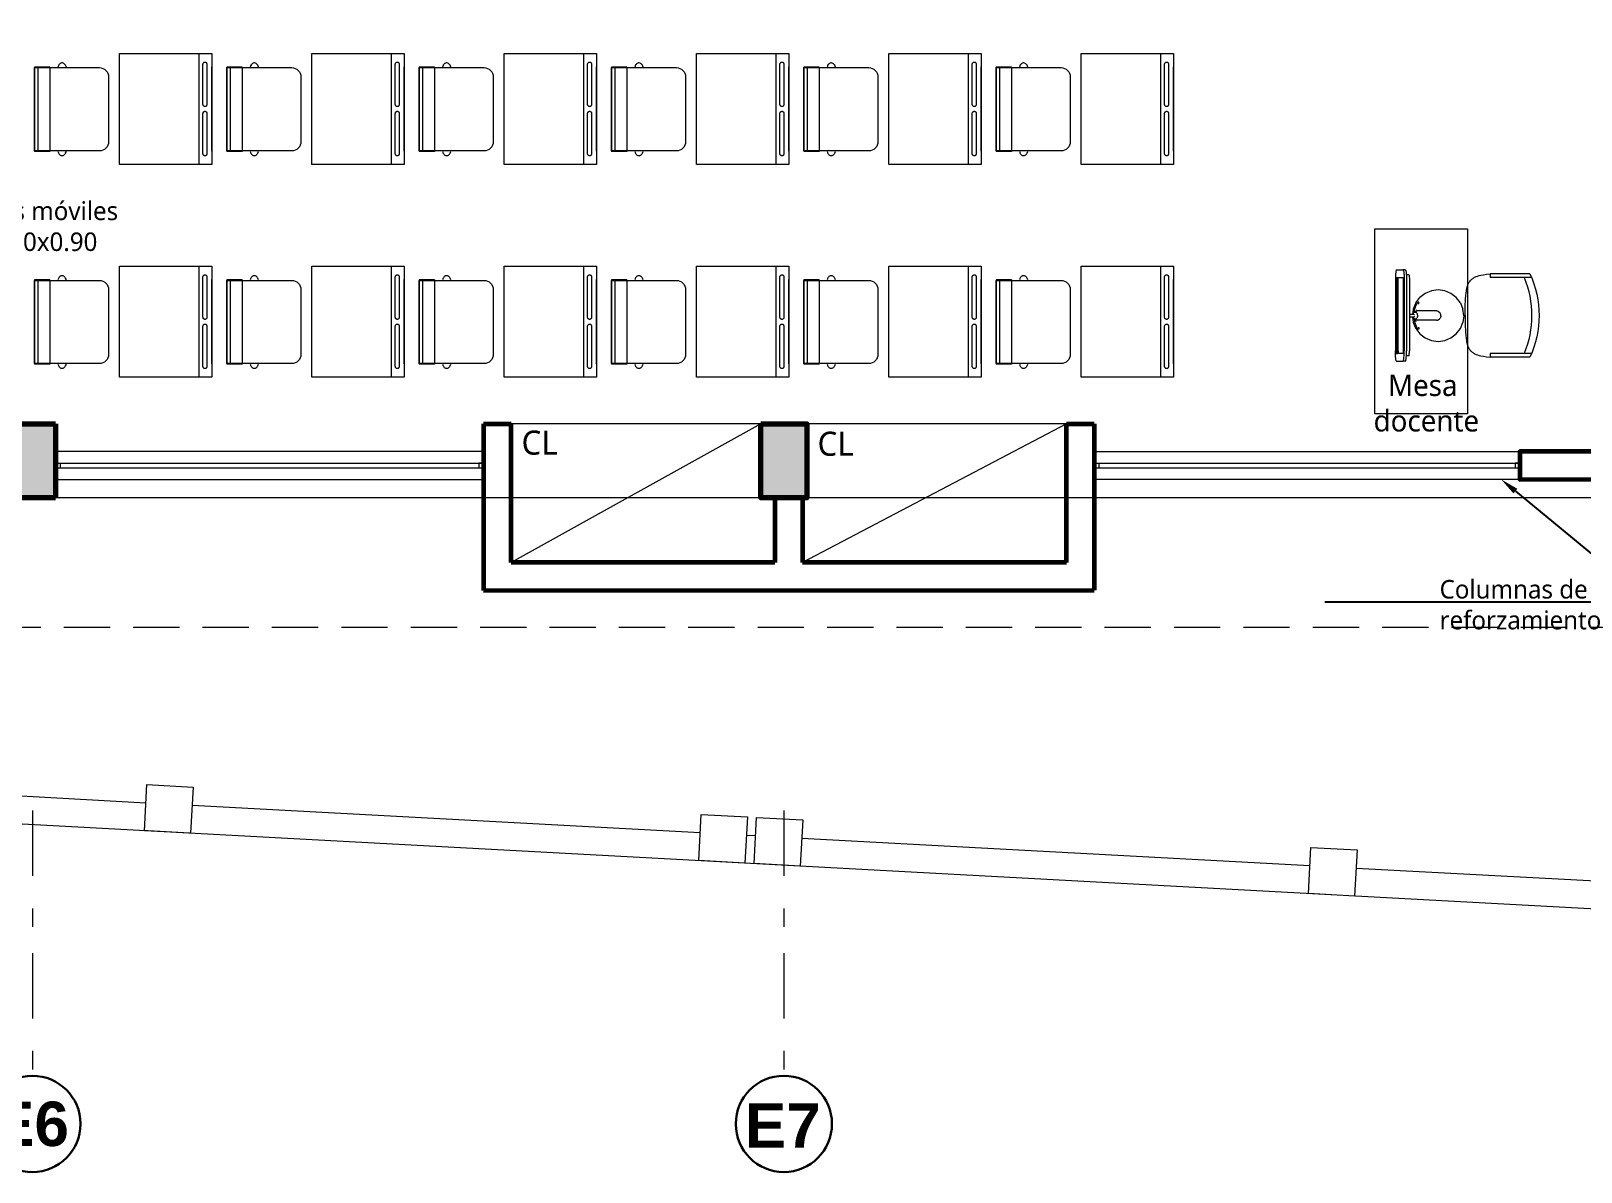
# Model space of a CAD drawing. Header units: metres. Extents: x 28 to 239, y -1 to 113.
# Drawn here: x 114.63 to 123.01, y 35.35 to 41.52 of the extents above; entities that cross this region are included whole.
import ezdxf
from ezdxf import colors
from ezdxf.entities.mleader import LeaderData, LeaderLine
from ezdxf.math import Vec2, Vec3

# ---------------------------------------------------------------- set-up
doc = ezdxf.new("R2010")
doc.units = ezdxf.units.M
doc.set_wipeout_variables(frame=1)
doc.linetypes.add('DASHED2', pattern=[0.375, 0.25, -0.125])
doc.linetypes.add('Dot & Dashed', pattern=[0.670277762413025, 0.352777767181396, -0.176388883590699, 0, -0.14111111164093])
for name, color, linetype, lineweight in [('COLUMNAS 50', 32, 'Continuous', 70), ('Cotas varias El', 253, 'Continuous', 13), ('Equipamiento SR', 23, 'Continuous', 0), ('GRAFO 0 BLANCO', 7, 'Continuous', 0), ('GRAFO 4', 7, 'Continuous', 30), ('GRAFO00', 7, 'Continuous', 0), ('letras sr', 7, 'Continuous', 5), ('MOBILIARIO_Pen_No__1', 7, 'Continuous', 13), ('Muros el', 144, 'Continuous', 60), ('Vanos', 140, 'Continuous', 5)]:
    doc.layers.add(name, color=color, linetype=linetype, lineweight=lineweight)
doc.layers.add('Mobiliario', color=7, linetype='Continuous', lineweight=0, true_color=0x7f7f7f)
doc.styles.add('Generales', font='trebuc.ttf', dxfattribs={"height": 0.1})
doc.styles.add('GENERATED_STYLE_1', font='arialbd.ttf')
doc.styles.add('Santa Rosa 1 50', font='trebuc.ttf')

# ---------------------------------------------------------------- blocks, each defined once
blk = doc.blocks.new('School Desk 2')
at = {"layer": 'Equipamiento SR', "linetype": 'Continuous'}
for p, q in [((0.1995077689090495, 0.3017161561056326), (0.6995077689090495, 0.3017161561056326)), ((0.1995077689090494, -0.2982838438943675), (0.1995077689090495, 0.3017161561056326)), ((0.6290288181971163, 0.3017161561056326), (0.6290288181971163, -0.2982838438943677)), ((0.6526425195602622, 0.2496598442804857), (0.6538612632618038, 0.2513570650436437)), ((0.6538612632618038, 0.2513570650436437), (0.6553142139380191, 0.252780703952442)), ((0.6553142139380191, 0.252780703952442), (0.6569579999269314, 0.2538902303617901)), ((0.6569579999269314, 0.2538902303617901), (0.6587405752341685, 0.2546476467919159)), ((0.6587405752341685, 0.2546476467919159), (0.6606098938653587, 0.2550326879202742)), ((0.6606098938653587, 0.2550326879202742), (0.6625052354937352, 0.2550326879202742)), ((0.6625052354937352, 0.2550326879202742), (0.6643745541249254, 0.2546476467919159)), ((0.6643745541249254, 0.2546476467919159), (0.6661571294321625, 0.2538902303617901)), ((0.6661571294321625, 0.2538902303617901), (0.6678009154210748, 0.252780703952442)), ((0.6678009154210748, 0.252780703952442), (0.6692538660972901, 0.2513570650436437)), ((0.6692538660972901, 0.2513570650436437), (0.6704726097988317, 0.2496598442804857)), ((0.6995077689090495, 0.3017161561056326), (0.6995077689090495, -0.2982838438943675)), ((-0.2410380114348112, 0.2279848786331774), (-0.2590611055691766, 0.2279848786331774)), ((-0.2590611055691766, 0.2279848786331774), (-0.2590611055691764, -0.2279848786331774)), ((-0.1766788022277727, 0.2279848786331774), (-0.2410380114348112, 0.2279848786331774)), ((-0.2410380114348112, 0.2279848786331774), (-0.2410380114348111, -0.2279848786331774)), ((-0.1766788022277727, 0.2279848786331774), (-0.1766788022277725, -0.2279848786331775)), ((-0.1321664655412146, 0.2314451824577654), (-0.1326888173346903, 0.2279848786331774)), ((-0.130869652848115, 0.2356097062407981), (-0.1321664655412146, 0.2314451824577654)), ((-0.1289721426366399, 0.2394474516977899), (-0.130869652848115, 0.2356097062407981)), ((-0.1265324866504576, 0.2428444263894243), (-0.1289721426366399, 0.2394474516977899)), ((-0.1236265852980272, 0.2456917042070209), (-0.1265324866504576, 0.2428444263894243)), ((-0.1203390133202028, 0.247908223860399), (-0.1236265852980272, 0.2456917042070209)), ((-0.1167738627057284, 0.2494255898859686), (-0.1203390133202028, 0.247908223860399)), ((-0.1130373940264465, 0.2501956721426852), (-0.1167738627057284, 0.2494255898859686)), ((-0.1092423736034963, 0.2501956721426852), (-0.1130373940264465, 0.2501956721426852)), ((-0.1055059049242144, 0.2494255898859686), (-0.1092423736034963, 0.2501956721426852)), ((-0.10194075430974, 0.247908223860399), (-0.1055059049242144, 0.2494255898859686)), ((-0.09865318233191572, 0.2456917042070209), (-0.10194075430974, 0.247908223860399)), ((-0.09574728097948526, 0.2428444263894243), (-0.09865318233191572, 0.2456917042070209)), ((-0.09330762499330292, 0.2394474516977899), (-0.09574728097948526, 0.2428444263894243)), ((-0.0923599541791148, 0.2375298455519531), (-0.09330762499330292, 0.2394474516977899)), ((-0.0876423579455668, 0.2279848786331774), (-0.0923599541791148, 0.2375298455519531)), ((0.6507146491854036, 0.2434738545735721), (0.6510442738164254, 0.2456574430778143)), ((0.6507146491854036, 0.2423668613295421), (0.6507146491854036, 0.2434738545735721)), ((0.6507146491854036, 0.02704780928709671), (0.6507146491854036, 0.2423668613295421)), ((0.6510442738164254, 0.2456574430778143), (0.6516926801629751, 0.2477397049693306)), ((0.6516926801629751, 0.2477397049693306), (0.6526425195602622, 0.2496598442804857)), ((0.6704726097988317, 0.2496598442804857), (0.6714224491961188, 0.2477397049693306)), ((0.6714224491961188, 0.2477397049693306), (0.6720708555426685, 0.2456574430778143)), ((0.6720708555426685, 0.2456574430778143), (0.6724004801736904, 0.2434738545735721)), ((0.6724004801736904, 0.2434738545735721), (0.6724004801736904, 0.2423668613295421)), ((0.6724004801736904, 0.2423668613295421), (0.6724004801736906, 0.02704780928709682)), ((0.6995077689090495, -0.2262687225275448), (0.6995077689090495, 0.2297010347388101)), ((0.6507146491854036, 0.02594081604306675), (0.6507146491854036, 0.02704780928709671)), ((0.6510442738164254, 0.02375722753882459), (0.6507146491854036, 0.02594081604306675)), ((0.6516926801629753, 0.0216749656473082), (0.6510442738164254, 0.02375722753882459)), ((0.6526425195602622, 0.01975482633615322), (0.6516926801629753, 0.0216749656473082)), ((0.653861263261804, 0.01805760557299518), (0.6526425195602622, 0.01975482633615322)), ((0.6553142139380191, 0.01663396666419681), (0.653861263261804, 0.01805760557299518)), ((0.6569579999269314, 0.01552444025484867), (0.6553142139380191, 0.01663396666419681)), ((0.6587405752341687, 0.01476702382472295), (0.6569579999269314, 0.01552444025484867)), ((0.660609893865359, 0.0143819826963647), (0.6587405752341687, 0.01476702382472295)), ((0.6625052354937352, 0.0143819826963647), (0.660609893865359, 0.0143819826963647)), ((0.6643745541249256, 0.01476702382472295), (0.6625052354937352, 0.0143819826963647)), ((0.6661571294321628, 0.01552444025484867), (0.6643745541249256, 0.01476702382472295)), ((0.6678009154210748, 0.01663396666419681), (0.6661571294321628, 0.01552444025484867)), ((0.6692538660972903, 0.01805760557299518), (0.6678009154210748, 0.01663396666419681)), ((0.6704726097988319, 0.01975482633615322), (0.6692538660972903, 0.01805760557299518)), ((0.6714224491961188, 0.0216749656473082), (0.6704726097988319, 0.01975482633615322)), ((0.6720708555426685, 0.02375722753882459), (0.6714224491961188, 0.0216749656473082)), ((0.6724004801736906, 0.02594081604306675), (0.6720708555426685, 0.02375722753882459)), ((0.6724004801736906, 0.02704780928709682), (0.6724004801736906, 0.02594081604306675)), ((0.6507146491854036, -0.02250850383180159), (0.6510442738164254, -0.02032491532755931)), ((0.6507146491854036, -0.02361549707583155), (0.6507146491854036, -0.02250850383180159)), ((0.6507146491854036, -0.2389345491182769), (0.6507146491854036, -0.02361549707583155)), ((0.6510442738164254, -0.02032491532755931), (0.6516926801629753, -0.01824265343604303)), ((0.6516926801629753, -0.01824265343604303), (0.6526425195602622, -0.01632251412488805)), ((0.6526425195602622, -0.01632251412488805), (0.653861263261804, -0.01462529336172991)), ((0.653861263261804, -0.01462529336172991), (0.6553142139380191, -0.01320165445293164)), ((0.6553142139380191, -0.01320165445293164), (0.6569579999269314, -0.01209212804358351)), ((0.6569579999269314, -0.01209212804358351), (0.6587405752341687, -0.01133471161345778)), ((0.6587405752341687, -0.01133471161345778), (0.660609893865359, -0.01094967048509943)), ((0.660609893865359, -0.01094967048509943), (0.6625052354937352, -0.01094967048509943)), ((0.6625052354937352, -0.01094967048509943), (0.6643745541249256, -0.01133471161345778)), ((0.6643745541249256, -0.01133471161345778), (0.6661571294321628, -0.01209212804358351)), ((0.6661571294321628, -0.01209212804358351), (0.6678009154210748, -0.01320165445293164)), ((0.6678009154210748, -0.01320165445293164), (0.6692538660972903, -0.01462529336172991)), ((0.6692538660972903, -0.01462529336172991), (0.6704726097988319, -0.01632251412488805)), ((0.6704726097988319, -0.01632251412488805), (0.6714224491961188, -0.01824265343604303)), ((0.6714224491961188, -0.01824265343604303), (0.6720708555426685, -0.02032491532755931)), ((0.6720708555426685, -0.02032491532755931), (0.6724004801736906, -0.02250850383180159)), ((0.6724004801736906, -0.02250850383180159), (0.6724004801736906, -0.02361549707583155)), ((0.6724004801736906, -0.02361549707583155), (0.6724004801736908, -0.2389345491182769)), ((-0.2410380114348111, -0.2279848786331774), (-0.2590611055691764, -0.2279848786331774)), ((-0.1766788022277725, -0.2279848786331774), (-0.2410380114348111, -0.2279848786331774)), ((-0.1326888173346901, -0.2279848786331775), (-0.1321664655412145, -0.2314451824577655)), ((-0.1321664655412145, -0.2314451824577655), (-0.1308696528481149, -0.2356097062407981)), ((-0.1308696528481149, -0.2356097062407981), (-0.1289721426366398, -0.23944745169779)), ((-0.1289721426366398, -0.23944745169779), (-0.1265324866504575, -0.2428444263894244)), ((-0.1265324866504575, -0.2428444263894244), (-0.1236265852980271, -0.2456917042070209)), ((-0.1236265852980271, -0.2456917042070209), (-0.1203390133202027, -0.247908223860399)), ((-0.1203390133202027, -0.247908223860399), (-0.1167738627057283, -0.2494255898859687)), ((-0.1167738627057283, -0.2494255898859687), (-0.1130373940264464, -0.2501956721426852)), ((-0.1130373940264464, -0.2501956721426852), (-0.1092423736034962, -0.2501956721426852)), ((-0.1092423736034962, -0.2501956721426852), (-0.1055059049242143, -0.2494255898859687)), ((-0.1055059049242143, -0.2494255898859687), (-0.1019407543097399, -0.247908223860399)), ((-0.1019407543097399, -0.247908223860399), (-0.09865318233191561, -0.2456917042070209)), ((-0.09865318233191561, -0.2456917042070209), (-0.09574728097948515, -0.2428444263894244)), ((-0.09574728097948515, -0.2428444263894244), (-0.0933076249933028, -0.23944745169779)), ((-0.0933076249933028, -0.23944745169779), (-0.09235995417911469, -0.2375298455519531)), ((-0.09235995417911469, -0.2375298455519531), (-0.08764235794556674, -0.2279848786331775)), ((0.6507146491854036, -0.2400415423623069), (0.6507146491854036, -0.2389345491182769)), ((0.6510442738164256, -0.2422251308665491), (0.6507146491854036, -0.2400415423623069)), ((0.6516926801629755, -0.2443073927580655), (0.6510442738164256, -0.2422251308665491)), ((0.6526425195602624, -0.2462275320692204), (0.6516926801629755, -0.2443073927580655)), ((0.653861263261804, -0.2479247528323786), (0.6526425195602624, -0.2462275320692204)), ((0.6553142139380191, -0.2493483917411768), (0.653861263261804, -0.2479247528323786)), ((0.6569579999269314, -0.250457918150525), (0.6553142139380191, -0.2493483917411768)), ((0.6587405752341687, -0.2512153345806508), (0.6569579999269314, -0.250457918150525)), ((0.6606098938653592, -0.2516003757090089), (0.6587405752341687, -0.2512153345806508)), ((0.6643745541249256, -0.2512153345806508), (0.6625052354937352, -0.2516003757090089)), ((0.666157129432163, -0.250457918150525), (0.6643745541249256, -0.2512153345806508)), ((0.667800915421075, -0.2493483917411768), (0.666157129432163, -0.250457918150525)), ((0.6692538660972903, -0.2479247528323786), (0.667800915421075, -0.2493483917411768)), ((0.6704726097988322, -0.2462275320692204), (0.6692538660972903, -0.2479247528323786)), ((0.6714224491961188, -0.2443073927580655), (0.6704726097988322, -0.2462275320692204)), ((0.6720708555426688, -0.2422251308665491), (0.6714224491961188, -0.2443073927580655)), ((0.6724004801736908, -0.2400415423623069), (0.6720708555426688, -0.2422251308665491)), ((0.6724004801736908, -0.2389345491182769), (0.6724004801736908, -0.2400415423623069)), ((0.6995077689090495, -0.2982838438943675), (0.1995077689090494, -0.2982838438943675)), ((0.6290288181971165, -0.2832649421858392), (0.6294560290675858, -0.2832649421858392)), ((0.6625052354937352, -0.2516003757090089), (0.6606098938653592, -0.2516003757090089))]:
    blk.add_line(p, q, dxfattribs=at)
blk.add_lwpolyline([(-0.2590611055691765, 0.225), (0.09093889443082348, 0.225, -0.414213562373095), (0.1409388944308235, 0.1749999999999999), (0.1409388944308235, -0.1749999999999999, -0.414213562373095), (0.09093889443082348, -0.225), (-0.2590611055691765, -0.225), (-0.2590611055691765, 0.225)], format="xyb", dxfattribs=at)
blk = doc.blocks.new('A$C0C667B88')
at = {"layer": 'Equipamiento SR'}
for p, q in [((0.04906681159610571, 0.7652654605012152), (0.1590668115960625, 0.7652654605012152)), ((0.1349853115686983, 0.7654785162746158), (0.2650021267883176, 0.7654785162746158)), ((0.1599853115686756, 0.7654785162746158), (0.2650021267883176, 0.7654785162746123)), ((0.2650021267883176, 0.7654785162746158), (0.2650021267883176, 0.745265460501237)), ((0.04038908515815365, 0.7452654605012334), (0.2650021267883176, 0.7452654605012334)), ((0.04038908515815365, 0.3352654605012155), (0.2650021267883176, 0.3352654605012155)), ((0.2650021267883176, 0.3352654605012155), (0.2650021267883176, 0.3154785162746165)), ((0.04906681159610571, 0.3152654605012124), (0.1590668115960625, 0.3152654605012124)), ((0.1349853115686983, 0.3154785162745988), (0.2650021267882607, 0.3154785162745988)), ((0.1599853115686756, 0.3154785162745988), (0.2650021267883176, 0.3154785162745988))]:
    blk.add_line(p, q, dxfattribs=at)
for points in [[(0.399985269558897, 0.5402654605012138), (0.3999179246611106, 0.5533583444654937), (0.399725148773598, 0.5663099418439934), (0.3994208301054982, 0.5790046708651992), (0.39901885686578, 0.5913269497576046), (0.3985331172633551, 0.603161196749685), (0.3979774995072489, 0.6143918300699376), (0.3973658918064302, 0.624903267946852), (0.396712182370095, 0.6345799286089147), (0.3960280227245221, 0.6433398519831961), (0.3953161176669937, 0.6512355647911754), (0.3945769353122159, 0.6583532154529088), (0.3938109437748949, 0.6647789523884597), (0.3930186111697935, 0.6705989240178916), (0.3922004056115611, 0.6758992787612605), (0.3913567952149606, 0.6807661650386372), (0.3904882480947549, 0.6852857312700742), (0.3895941348483802, 0.6895318082125108), (0.3886694360045908, 0.6935289559703257), (0.3877080345748141, 0.6972894169847841), (0.3867038135705911, 0.7008254336971369), (0.3856506560032926, 0.7041492485486422), (0.3845424448845165, 0.7072731039805547), (0.3833730632256902, 0.7102092424341357), (0.3821363940383549, 0.712969906350633), (0.3808275097346154, 0.715568358360553), (0.3794462403300827, 0.7180219418513651), (0.3779936052408743, 0.7203490203997696), (0.3764706238832787, 0.7225679575824877), (0.3748783156735271, 0.7246971169762233), (0.3732177000278512, 0.7267548621576871), (0.3714897963624821, 0.7287595567035936), (0.3696956240935947, 0.7307295641906499), (0.3678275368014283, 0.7326819729661089), (0.3658432247219139, 0.7346287704594054), (0.3636917122549903, 0.736580668870527), (0.3613220238004828, 0.7385483803994468), (0.3586831837583304, 0.7405426172461453), (0.3557242165284151, 0.742574091610603), (0.3523941465105622, 0.7446535156928036), (0.3486419981047106, 0.7467916016927241), (0.3443536886989023, 0.7489955167586793), (0.339162707633534, 0.7512582478323182), (0.3326394372371055, 0.7535692368036244), (0.3243542598382305, 0.7559179255625814), (0.3138775577653519, 0.7582937559991763), (0.3007797133470262, 0.7606861700033924), (0.2846311089118672, 0.76308460946521), (0.2650021267883176, 0.7654785162746158)], [(0.399985269558897, 0.5402654605012138), (0.3999179246611106, 0.5271725765369268), (0.399725148773598, 0.51422097915842), (0.3994208301054982, 0.5015262501372106), (0.39901885686578, 0.4892039712448053), (0.3985331172633551, 0.4773697242527213), (0.3979774995072489, 0.4661390909324687), (0.3973658918064302, 0.4556276530555543), (0.396712182370095, 0.4459509923934952), (0.3960280227245221, 0.4371910690192102), (0.3953161176669937, 0.4292953562112309), (0.3945769353122159, 0.4221777055494975), (0.3938109437748949, 0.415751968613943), (0.3930186111697935, 0.4099319969845112), (0.3922004056115611, 0.4046316422411387), (0.3913567952149606, 0.399764755963762), (0.3904882480947549, 0.3952451897323215), (0.3895941348483802, 0.3909991127898884), (0.3886694360045908, 0.38700196503207), (0.3877080345748141, 0.3832415040176151), (0.3867038135705911, 0.3797054873052623), (0.3856506560032926, 0.376381672453757), (0.3845424448845165, 0.373257817021841), (0.3833730632256902, 0.3703216785682635), (0.3821363940383549, 0.3675610146517592), (0.3808275097346154, 0.3649625626418391), (0.3794462403300827, 0.3625089791510341), (0.3779936052408743, 0.3601819006026261), (0.3764706238832787, 0.3579629634199115), (0.3748783156735271, 0.3558338040261795), (0.3732177000278512, 0.3537760588447121), (0.3714897963624821, 0.3517713642988092), (0.3696956240935947, 0.3498013568117564), (0.3678275368014283, 0.3478489480362974), (0.3658432247219139, 0.3459021505429973), (0.3636917122549903, 0.3439502521318794), (0.3613220238004828, 0.341982540602956), (0.3586831837583304, 0.3399883037562539), (0.3557242165284151, 0.3379568293917927), (0.3523941465105622, 0.3358774053095921), (0.3486419981047106, 0.3337393193096716), (0.3443536886989023, 0.3315362364928305), (0.339162707633534, 0.3292793311629971), (0.3326394372371055, 0.326984154924876), (0.3243542598382305, 0.324666259383168), (0.3138775577653519, 0.3223411961425846), (0.3007797133470262, 0.3200245168078268), (0.2846311089118672, 0.3177317729836027), (0.2650021267883176, 0.3154785162746201)]]:
    blk.add_lwpolyline(points, dxfattribs=at)
for centre, start, end in [((0.5402494459429477, 0.5402654605012138), 155.3885222288289, 204.6114777711711), ((0.5802494459429681, 0.5402654605012138), 157.7007530218119, 202.2992469781881)]:
    blk.add_arc(centre, 0.5402641763840514, start, end, dxfattribs=at)
blk = doc.blocks.new('A$C3689293D')
at = {"layer": 'Equipamiento SR'}
for p, q in [((0.9499821958438588, 0.7000051585709741), (0.04998219584393837, 0.7000051585709741)), ((0.2277607715141983, 0.5862387578624464), (0.2318207301073869, 0.5870184972686445)), ((0.2318207301073869, 0.5870184972686445), (0.236703512257094, 0.5877205228511855)), ((0.236703512257094, 0.5877205228511855), (0.2423153203786512, 0.588331348793389)), ((0.2423153203786512, 0.588331348793389), (0.2485483523961136, 0.5888392412113888)), ((0.2485483523961136, 0.5888392412113888), (0.2552828726080349, 0.5892344435607981)), ((0.2552828726080349, 0.5892344435607981), (0.2623895117909285, 0.5895093640574203)), ((0.2623895117909285, 0.5895093640574203), (0.269731752367619, 0.5896587215163152)), ((0.269731752367619, 0.5896587215163152), (0.2755735810202111, 0.5896751589554867)), ((0.2755735810202111, 0.5896751589554867), (0.6598111082194862, 0.5896751589554867)), ((0.6656529368720783, 0.5896587215163152), (0.6598111082194862, 0.5896751589554867)), ((0.6729951774487688, 0.5895093640574203), (0.6656529368720783, 0.5896587215163152)), ((0.6801018166316624, 0.5892344435607981), (0.6729951774487688, 0.5895093640574203)), ((0.6868363368435837, 0.5888392412113888), (0.6801018166316624, 0.5892344435607981)), ((0.6930693688610461, 0.588331348793389), (0.6868363368435837, 0.5888392412113888)), ((0.6986811769826033, 0.5877205228511855), (0.6930693688610461, 0.588331348793389)), ((0.7035639591323104, 0.5870184972686445), (0.6986811769826033, 0.5877205228511855)), ((0.707623917725499, 0.5862387578624464), (0.7035639591323104, 0.5870184972686445)), ((0.2210786646197391, 0.582857957689356), (0.2212100611919539, 0.5835887583643569)), ((0.2210786646197391, 0.582857957689356), (0.2210786646197391, 0.548502131985714)), ((0.2210786646197391, 0.5359449259464952), (0.2210786646197391, 0.548502131985714)), ((0.2210786646197391, 0.548502131985714), (0.2212100611919539, 0.5477713313107131)), ((0.2210786646197391, 0.5359449259464952), (0.2212100611919539, 0.5352141252714944)), ((0.2212100611919539, 0.5835887583643569), (0.2224039854887394, 0.5845072574659014)), ((0.2212100611919539, 0.5477713313107131), (0.2224039854887394, 0.5468528322091686)), ((0.2212100611919539, 0.5352141252714944), (0.2224039854887394, 0.5342956261699499)), ((0.2224039854887394, 0.5845072574659014), (0.2246016277332217, 0.5853962833207049)), ((0.2224039854887394, 0.5468528322091686), (0.2246016277332217, 0.545963806354365)), ((0.2224039854887394, 0.5342956261699499), (0.2246016277332217, 0.5334066003149189)), ((0.2246016277332217, 0.5853962833207049), (0.2277607715141983, 0.5862387578624464)), ((0.2246016277332217, 0.545963806354365), (0.2277607715141983, 0.5451213318126236)), ((0.2246016277332217, 0.5334066003149189), (0.2277607715141983, 0.5325641257734048)), ((0.2277607715141983, 0.5451213318126236), (0.2318207301073869, 0.5443415924064254)), ((0.2277607715141983, 0.5325641257734048), (0.2318207301073869, 0.5317843863669793)), ((0.2318207301073869, 0.5443415924064254), (0.236703512257094, 0.5436395668238845)), ((0.2318207301073869, 0.5317843863669793), (0.236703512257094, 0.5310823607844384)), ((0.236703512257094, 0.5436395668238845), (0.2423153203786512, 0.543028740881681)), ((0.236703512257094, 0.5310823607844384), (0.2423153203786512, 0.5304715348422349)), ((0.2423153203786512, 0.543028740881681), (0.2485483523961136, 0.5425208484636812)), ((0.2423153203786512, 0.5304715348422349), (0.2484801846199787, 0.52996919700783)), ((0.2484801846199787, 0.5171476625120874), (0.2484801846199787, 0.52996919700783)), ((0.2484801846199787, 0.52996919700783), (0.2485483523961136, 0.5299636424242351)), ((0.2484801846199787, 0.5171476625120874), (0.2485618491842558, 0.5166934610233227)), ((0.2485483523961136, 0.5425208484636812), (0.2552828726080349, 0.5421256461142718)), ((0.2485483523961136, 0.5299636424242351), (0.2552828726080349, 0.5295684400750531)), ((0.2485618491842558, 0.5166934610233227), (0.2491447426715183, 0.5162450346485628)), ((0.2491447426715183, 0.5162450346485628), (0.2502176677758996, 0.5158109975977538)), ((0.2502176677758996, 0.5158109975977538), (0.2517600137517491, 0.5153996876640292)), ((0.2517600137517491, 0.5153996876640292), (0.253742152341232, 0.5150190060557804)), ((0.253742152341232, 0.5150190060557804), (0.2561260069302023, 0.5146762656149519)), ((0.2552828726080349, 0.5421256461142718), (0.2623895117909285, 0.5418507256174223)), ((0.2552828726080349, 0.5295684400750531), (0.2623895117909285, 0.5292935195782036)), ((0.2561260069302023, 0.5146762656149519), (0.2588657839943096, 0.5143780503392179)), ((0.2588657839943096, 0.5143780503392179), (0.2619088527863767, 0.5141300889035563)), ((0.2619088527863767, 0.5141300889035563), (0.2651967563666346, 0.513937144613891)), ((0.2621809446196437, 0.5845333487872892), (0.6732037446195989, 0.5845333487872892)), ((0.2621809446196437, 0.5845333487872892), (0.2621809446196437, 0.5782547457676799)), ((0.2621809446196437, 0.5782547457676799), (0.6732037446195989, 0.5782547457676799)), ((0.2621809446196437, 0.5782547457676799), (0.2621809446196437, 0.5769440895926152)), ((0.2621809446196437, 0.5769440895926152), (0.2623895117909285, 0.5769521580182015)), ((0.2621809446196437, 0.5769440895926152), (0.2621809446196437, 0.5732957468191842)), ((0.2651967563666346, 0.5734727239236861), (0.2621809446196437, 0.5732957468191842)), ((0.2621809446196437, 0.5732957468191842), (0.2621809446196437, 0.5468267408875533)), ((0.2621809446196437, 0.5468267408875533), (0.6732037446195989, 0.5468267408875533)), ((0.2623895117909285, 0.5769521580182015), (0.269731752367619, 0.577101515476869)), ((0.2623895117909285, 0.5418507256174223), (0.269731752367619, 0.5417013681587548)), ((0.2623895117909285, 0.5292935195782036), (0.269731752367619, 0.5291441621195361)), ((0.2686663345512841, 0.5736069446338377), (0.2651967563666346, 0.5734727239236861)), ((0.2651967563666346, 0.513937144613891), (0.2686663345512841, 0.5138029239037394)), ((0.2722509372129878, 0.5736798634027025), (0.2686663345512841, 0.5736069446338377)), ((0.2686663345512841, 0.5138029239037394), (0.2722509372129878, 0.5137300051346472)), ((0.269731752367619, 0.577101515476869), (0.2755735810202111, 0.577117952916268)), ((0.269731752367619, 0.5417013681587548), (0.2755735810202111, 0.5416849307195832)), ((0.269731752367619, 0.5291441621195361), (0.2755735810202111, 0.5291277246801371)), ((0.2758817046197635, 0.5736900794708788), (0.2722509372129878, 0.5736798634027025)), ((0.2722509372129878, 0.5137300051346472), (0.2758817046197635, 0.5137197890666982)), ((0.2755735810202111, 0.577117952916268), (0.6598111082194862, 0.577117952916268)), ((0.2755735810202111, 0.5416849307195832), (0.6598111082194862, 0.5416849307195832)), ((0.2755735810202111, 0.5291277246801371), (0.6598111082194862, 0.5291277246801371)), ((0.6595029846199338, 0.5736900794708788), (0.2758817046197635, 0.5736900794708788)), ((0.2758817046197635, 0.5137197890666982), (0.4621975760001931, 0.5137197890666982)), ((0.4621975760001931, 0.4967442610163459), (0.4621975760001931, 0.5137197890666982)), ((0.4621975760001931, 0.5137197890666982), (0.4747953382012327, 0.5137197890666982)), ((0.4747953382012327, 0.5137197890666982), (0.6595029846199338, 0.5137197890666982)), ((0.4747953382012327, 0.5137197890666982), (0.4747953382012327, 0.4969243627083131)), ((0.6595029846199338, 0.5736900794708788), (0.6631337520262548, 0.5736798634027025)), ((0.6631337520262548, 0.5137300051346472), (0.6595029846199338, 0.5137197890666982)), ((0.6656529368720783, 0.577101515476869), (0.6598111082194862, 0.577117952916268)), ((0.6656529368720783, 0.5417013681587548), (0.6598111082194862, 0.5416849307195832)), ((0.6656529368720783, 0.5291441621195361), (0.6598111082194862, 0.5291277246801371)), ((0.6631337520262548, 0.5736798634027025), (0.6667183546884132, 0.5736069446338377)), ((0.6667183546884132, 0.5138029239037394), (0.6631337520262548, 0.5137300051346472)), ((0.6729951774487688, 0.5769521580182015), (0.6656529368720783, 0.577101515476869)), ((0.6729951774487688, 0.5418507256174223), (0.6656529368720783, 0.5417013681587548)), ((0.6729951774487688, 0.5292935195782036), (0.6656529368720783, 0.5291441621195361)), ((0.6667183546884132, 0.5736069446338377), (0.6701879328735174, 0.5734727239236861)), ((0.6701879328735174, 0.513937144613891), (0.6667183546884132, 0.5138029239037394)), ((0.6701879328735174, 0.5734727239236861), (0.6732037446195989, 0.5732957468191842)), ((0.6734758364533207, 0.5141300889035563), (0.6701879328735174, 0.513937144613891)), ((0.6732037446195989, 0.5769440895926152), (0.6729951774487688, 0.5769521580182015)), ((0.6801018166316624, 0.5421256461142718), (0.6729951774487688, 0.5418507256174223)), ((0.6801018166316624, 0.5295684400750531), (0.6729951774487688, 0.5292935195782036)), ((0.6732037446195989, 0.5845333487872892), (0.6732037446195989, 0.5782547457676799)), ((0.6732037446195989, 0.5769440895926152), (0.6732037446195989, 0.5782547457676799)), ((0.6732037446195989, 0.5732957468191842), (0.6732037446195989, 0.5769440895926152)), ((0.6732037446195989, 0.5468267408875533), (0.6732037446195989, 0.5732957468191842)), ((0.6765189052453877, 0.5143780503392179), (0.6734758364533207, 0.5141300889035563)), ((0.679258682309495, 0.5146762656149519), (0.6765189052453877, 0.5143780503392179)), ((0.6816425368984653, 0.5150190060557804), (0.679258682309495, 0.5146762656149519)), ((0.6868363368435837, 0.5425208484636812), (0.6801018166316624, 0.5421256461142718)), ((0.6868363368435837, 0.5299636424242351), (0.6801018166316624, 0.5295684400750531)), ((0.6836246754879483, 0.5153996876640292), (0.6816425368984653, 0.5150190060557804)), ((0.6851670214637977, 0.5158109975977538), (0.6836246754879483, 0.5153996876640292)), ((0.6862399465686337, 0.5162450346485628), (0.6851670214637977, 0.5158109975977538)), ((0.6868228400554415, 0.5166934610233227), (0.6862399465686337, 0.5162450346485628)), ((0.6869045046197186, 0.5171476625120874), (0.6868228400554415, 0.5166934610233227)), ((0.6930693688610461, 0.543028740881681), (0.6868363368435837, 0.5425208484636812)), ((0.6869045046197186, 0.52996919700783), (0.6868363368435837, 0.5299636424242351)), ((0.6930693688610461, 0.5304715348422349), (0.6869045046197186, 0.52996919700783)), ((0.6869045046197186, 0.5171476625120874), (0.6869045046197186, 0.52996919700783)), ((0.6986811769826033, 0.5436395668238845), (0.6930693688610461, 0.543028740881681)), ((0.6986811769826033, 0.5310823607844384), (0.6930693688610461, 0.5304715348422349)), ((0.7035639591323104, 0.5443415924064254), (0.6986811769826033, 0.5436395668238845)), ((0.7035639591323104, 0.5317843863669793), (0.6986811769826033, 0.5310823607844384)), ((0.707623917725499, 0.5451213318126236), (0.7035639591323104, 0.5443415924064254)), ((0.707623917725499, 0.5325641257734048), (0.7035639591323104, 0.5317843863669793)), ((0.7107830615064756, 0.5853962833207049), (0.707623917725499, 0.5862387578624464)), ((0.7107830615064756, 0.545963806354365), (0.707623917725499, 0.5451213318126236)), ((0.7107830615064756, 0.5334066003149189), (0.707623917725499, 0.5325641257734048)), ((0.7129807037505032, 0.5845072574659014), (0.7107830615064756, 0.5853962833207049)), ((0.7129807037505032, 0.5468528322091686), (0.7107830615064756, 0.545963806354365)), ((0.7129807037505032, 0.5342956261699499), (0.7107830615064756, 0.5334066003149189)), ((0.7141746280472887, 0.5835887583643569), (0.7129807037505032, 0.5845072574659014)), ((0.7141746280472887, 0.5477713313107131), (0.7129807037505032, 0.5468528322091686)), ((0.7141746280472887, 0.5352141252714944), (0.7129807037505032, 0.5342956261699499)), ((0.7143060246199582, 0.582857957689356), (0.7141746280472887, 0.5835887583643569)), ((0.7143060246199582, 0.548502131985714), (0.7141746280472887, 0.5477713313107131)), ((0.7143060246199582, 0.5359449259464952), (0.7141746280472887, 0.5352141252714944)), ((0.7143060246199582, 0.582857957689356), (0.7143060246199582, 0.548502131985714)), ((0.7143060246199582, 0.5359449259464952), (0.7143060246199582, 0.548502131985714)), ((0.3348178377615056, 0.3945635081633725), (0.3487142286472533, 0.428112363507779)), ((0.3487142286472533, 0.428112363507779), (0.3708201942004905, 0.4569214187078785)), ((0.3996292494008173, 0.4790273842613431), (0.3708201942004905, 0.4569214187078785)), ((0.3961972672719583, 0.4647758325135953), (0.3963092291529335, 0.4655119820765492)), ((0.3962453069417222, 0.4641140477610577), (0.3961972672719583, 0.4647758325135953)), ((0.3964525261904726, 0.4635379511391591), (0.3962453069417222, 0.4641140477610577)), ((0.3963092291529335, 0.4655119820765492), (0.3965792768859444, 0.4663099007268272)), ((0.3968153794390616, 0.4630573998210537), (0.3964525261904726, 0.4635379511391591)), ((0.3965792768859444, 0.4663099007268272), (0.3970027898795649, 0.4671559358546062)), ((0.3973276581678817, 0.4626806161729462), (0.3968153794390616, 0.4630573998210537)), ((0.3970027898795649, 0.4671559358546062), (0.3975725217083834, 0.4680356115647726)), ((0.3979805971453914, 0.4624140470677673), (0.3973276581678817, 0.4626806161729462)), ((0.3975725217083834, 0.4680356115647726), (0.3982787241035055, 0.4689338763616604)), ((0.3987630244056106, 0.4622622535764265), (0.3979805971453914, 0.4624140470677673)), ((0.3982787241035055, 0.4689338763616604), (0.3991093137461519, 0.4698353606858916)), ((0.3996615524007154, 0.4622278329279368), (0.3987630244056106, 0.4622622535764265)), ((0.3991093137461519, 0.4698353606858916), (0.4000500790167223, 0.4707246398906761)), ((0.3996292494008173, 0.4790273842613431), (0.4331781047449965, 0.4929237751470907)), ((0.4006608070677373, 0.4623113740692304), (0.3996615524007154, 0.4622278329279368)), ((0.4000500790167223, 0.4707246398906761), (0.4010849231613918, 0.4715864981619404)), ((0.401743690881716, 0.4625114475877297), (0.4006608070677373, 0.4623113740692304)), ((0.4010849231613918, 0.4715864981619404), (0.4021961397089342, 0.4724061888659605)), ((0.4028916754010368, 0.4628246301706156), (0.401743690881716, 0.4625114475877297)), ((0.4019686932120692, 0.4720095288027721), (0.4031790090280936, 0.4728790202320567)), ((0.4021961397089342, 0.4724061888659605), (0.4033647154370499, 0.4731696868677489)), ((0.4040851182922722, 0.4632455631767414), (0.4028916754010368, 0.4628246301706156)), ((0.435015595539511, 0.4860661661445818), (0.4033647154370499, 0.4731696868677489)), ((0.4053035994162144, 0.4637670443257491), (0.4040851182922722, 0.4632455631767414)), ((0.4065262702229973, 0.4643801509305092), (0.4053035994162144, 0.4637670443257491)), ((0.4072294686130533, 0.4647849716502321), (0.4065262702229973, 0.4643801509305092)), ((0.4331781047449965, 0.4929237751470907), (0.4621975760001931, 0.4967442610163459)), ((0.4511615611923787, 0.4881918228488473), (0.435015595539511, 0.4860661661445818)), ((0.4373446045875369, 0.4773741860448979), (0.4440989043297066, 0.4782634064754063)), ((0.4437389109453704, 0.4775724561054346), (0.4431351437438877, 0.4729032991694737)), ((0.4431351437438877, 0.3651402257164307), (0.4431351437438877, 0.4729032991694737)), ((0.4460311353314808, 0.4819720183101879), (0.4437389109453704, 0.4775724561054346)), ((0.4460311353314808, 0.4819720183101879), (0.4517006329357116, 0.4888453594105329)), ((0.4499864095247119, 0.4855551786692729), (0.4495348865944777, 0.4820633834599164)), ((0.4495348865944777, 0.4820633834599164), (0.4503768346863524, 0.4786079338557272)), ((0.4499864095247119, 0.4855551786692729), (0.4517006329357116, 0.4888453594105329)), ((0.4524548764294138, 0.4754243130366547), (0.4503768346863524, 0.4786079338557272)), ((0.4517006329357116, 0.4888453594105329), (0.4545607353353205, 0.4917097053036912)), ((0.4556273967124014, 0.4727294795004298), (0.4524548764294138, 0.4754243130366547)), ((0.4583718054705912, 0.4939530159096819), (0.4545607353353205, 0.4917097053036912)), ((0.4596781935220804, 0.4707070816991461), (0.4556273967124014, 0.4727294795004298)), ((0.4583718054705912, 0.4939530159096819), (0.4621975760001931, 0.4952016116614857)), ((0.4643312117492258, 0.4694949427007202), (0.4596781935220804, 0.4707070816991461)), ((0.4621975760001931, 0.4952016116614857), (0.4621975760001931, 0.4967442610163459)), ((0.4621975760001931, 0.4905232784899169), (0.4621975760001931, 0.4952016116614857)), ((0.4629484237935628, 0.4888360534748415), (0.4623343722961124, 0.4869131678594556)), ((0.4624814066838496, 0.4880502396151485), (0.4623343722961124, 0.4869131678594556)), ((0.4629161672188218, 0.4888846937060123), (0.4624814066838496, 0.4880502396151485)), ((0.4643312117492258, 0.4694949427007202), (0.4692693558914414, 0.469175667774806)), ((0.4692693558914414, 0.469175667774806), (0.4741560995858833, 0.4697710149798411)), ((0.4746958524998206, 0.4872605165589619), (0.4739905966503954, 0.4850520269887681)), ((0.4739905966503954, 0.4850520269887681), (0.4745488181116286, 0.4861234448034963)), ((0.4741560995858833, 0.4697710149798411), (0.4786584193253418, 0.4712404123879139)), ((0.4745488181116286, 0.4861234448034963), (0.4746958524998206, 0.4872605165589619)), ((0.4747953382012327, 0.4969243627083131), (0.4747953382012327, 0.4951523803917723)), ((0.4747953382012327, 0.4969243627083131), (0.505182817623421, 0.4929237751470907)), ((0.4773520312733979, 0.4944863465984497), (0.4747953382012327, 0.4951523803917723)), ((0.4747953382012327, 0.4951523803917723), (0.4747953382012327, 0.4897521782051797)), ((0.4814028280830769, 0.492463948797166), (0.4773520312733979, 0.4944863465984497)), ((0.4786584193253418, 0.4712404123879139), (0.4824694894606125, 0.4734837229936772)), ((0.4845753483665192, 0.4897691152609411), (0.4814028280830769, 0.492463948797166)), ((0.4824694894606125, 0.4734837229936772), (0.4853295918597667, 0.4763480688868356)), ((0.4866533901091259, 0.4865854944418686), (0.4845753483665192, 0.4897691152609411)), ((0.4845753483665192, 0.4897691152609411), (0.4899905305347545, 0.4832072456867706)), ((0.4853295918597667, 0.4763480688868356), (0.4870438152707663, 0.4796382496280955)), ((0.485715828566839, 0.4883871336218988), (0.5033453268289065, 0.4860661661445818)), ((0.4874953382010005, 0.483130044837452), (0.4866533901091259, 0.4865854944418686)), ((0.4870438152707663, 0.4796382496280955), (0.4874953382010005, 0.483130044837452)), ((0.4927692453321413, 0.4789501732245469), (0.4899905305347545, 0.4832072456867706)), ((0.4938950810520453, 0.474329616886024), (0.4927692453321413, 0.4789501732245469)), ((0.5010163177808806, 0.4773741860448979), (0.4928926548833203, 0.4784436865549822)), ((0.4938950810520453, 0.3665665434332084), (0.4938950810520453, 0.474329616886024)), ((0.5033453268289065, 0.4860661661445818), (0.5349962069309129, 0.4731696868677489)), ((0.505182817623421, 0.4929237751470907), (0.5387316729676002, 0.4790273842613431)), ((0.5311314537549094, 0.4647849716502321), (0.5318346521449655, 0.4643801509305092)), ((0.5318346521449655, 0.4643801509305092), (0.5330573229522031, 0.4637670443257491)), ((0.5330573229522031, 0.4637670443257491), (0.5342758040761453, 0.4632455631767414)), ((0.5342758040761453, 0.4632455631767414), (0.535469246966926, 0.4628246301706156)), ((0.5361647826590286, 0.4724061888659605), (0.5349962069309129, 0.4731696868677489)), ((0.535469246966926, 0.4628246301706156), (0.5366172314862467, 0.4625114475877297)), ((0.537275999206571, 0.4715864981619404), (0.5361647826590286, 0.4724061888659605)), ((0.5366172314862467, 0.4625114475877297), (0.5377001153006802, 0.4623113740692304)), ((0.5383108433512405, 0.4707246398906761), (0.537275999206571, 0.4715864981619404)), ((0.5377001153006802, 0.4623113740692304), (0.5386993699672473, 0.4622278329279368)), ((0.5392516086218109, 0.4698353606858916), (0.5383108433512405, 0.4707246398906761)), ((0.5386993699672473, 0.4622278329279368), (0.5395978979623521, 0.4622622535764265)), ((0.5387316729676002, 0.4790273842613431), (0.567540728167927, 0.4569214187078785)), ((0.5400821982644572, 0.4689338763616604), (0.5392516086218109, 0.4698353606858916)), ((0.5395978979623521, 0.4622622535764265), (0.5403803252225714, 0.4624140470677673)), ((0.5407884006595793, 0.4680356115647726), (0.5400821982644572, 0.4689338763616604)), ((0.5403803252225714, 0.4624140470677673), (0.5410332642005358, 0.4626806161729462)), ((0.5413581324888526, 0.4671559358546062), (0.5407884006595793, 0.4680356115647726)), ((0.5410332642005358, 0.4626806161729462), (0.5415455429293559, 0.4630573998210537)), ((0.5417816454820183, 0.4663099007268272), (0.5413581324888526, 0.4671559358546062)), ((0.5415455429293559, 0.4630573998210537), (0.5419083961774902, 0.4635379511391591)), ((0.5420516932150292, 0.4655119820765492), (0.5417816454820183, 0.4663099007268272)), ((0.5419083961774902, 0.4635379511391591), (0.5421156154262405, 0.4641140477610577)), ((0.5421636550960045, 0.4647758325135953), (0.5420516932150292, 0.4655119820765492)), ((0.5421156154262405, 0.4641140477610577), (0.5421636550960045, 0.4647758325135953)), ((0.567540728167927, 0.4569214187078785), (0.5896466937211642, 0.428112363507779)), ((0.5896466937211642, 0.428112363507779), (0.6035430846069119, 0.3945635081633725)), ((0.3300780376171986, 0.3585611517241603), (0.3348178377615056, 0.3945635081633725)), ((0.3348178377615056, 0.3225587952851754), (0.3300780376171986, 0.3585611517241603)), ((0.4431351437438877, 0.3651402257164307), (0.444260979463337, 0.3605196693779078)), ((0.4470396942607238, 0.3562625969156841), (0.444260979463337, 0.3605196693779078)), ((0.4470396942607238, 0.3562625969156841), (0.4524548764294138, 0.349700727341741)), ((0.4556273967124014, 0.3470058938055161), (0.4524548764294138, 0.349700727341741)), ((0.4596781935220804, 0.344983496004005), (0.4556273967124014, 0.3470058938055161)), ((0.4643312117492258, 0.3437713570055791), (0.4596781935220804, 0.344983496004005)), ((0.4692693558914414, 0.3434520820796649), (0.4643312117492258, 0.3437713570055791)), ((0.4692693558914414, 0.3434520820796649), (0.4741560995858833, 0.3440474292849274)), ((0.4741560995858833, 0.3440474292849274), (0.4786584193253418, 0.3455168266930002)), ((0.4786584193253418, 0.3455168266930002), (0.4824694894606125, 0.3477601372987635)), ((0.4824694894606125, 0.3477601372987635), (0.4853295918597667, 0.3506244831919219)), ((0.4909990894644523, 0.3574978242922668), (0.4853295918597667, 0.3506244831919219)), ((0.4932913138505626, 0.3618973864970201), (0.4909990894644523, 0.3574978242922668)), ((0.4938950810520453, 0.3665665434332084), (0.4932913138505626, 0.3618973864970201)), ((0.6035430846069119, 0.3945635081633725), (0.6082828847507642, 0.3585611517241603)), ((0.6082828847507642, 0.3585611517241603), (0.6035430846069119, 0.3225587952851754)), ((0.3487142286472533, 0.2890099399407688), (0.3348178377615056, 0.3225587952851754)), ((0.3708201942004905, 0.2602008847406694), (0.3487142286472533, 0.2890099399407688)), ((0.3996292494008173, 0.2380949191872048), (0.3708201942004905, 0.2602008847406694)), ((0.567540728167927, 0.2602008847406694), (0.5387316729676002, 0.2380949191872048)), ((0.5896466937211642, 0.2890099399407688), (0.567540728167927, 0.2602008847406694)), ((0.6035430846069119, 0.3225587952851754), (0.5896466937211642, 0.2890099399407688)), ((0.3996292494008173, 0.2380949191872048), (0.4331781047449965, 0.2241985283014571)), ((0.4691804611839814, 0.2194587281573774), (0.4331781047449965, 0.2241985283014571)), ((0.4691804611839814, 0.2194587281573774), (0.505182817623421, 0.2241985283014571)), ((0.5387316729676002, 0.2380949191872048), (0.505182817623421, 0.2241985283014571))]:
    blk.add_line(p, q, dxfattribs=at)
blk.add_lwpolyline([(0.9999821958438986, 0.7000051585709741), (-1.780415610141972e-05, 0.7000051585709741), (-1.780415610141972e-05, 0.2000051585709741), (0.9999821958438986, 0.2000051585709741), (0.9999821958438986, 0.7000051585709741)], dxfattribs=at)

msp = doc.modelspace()

# ---------------------------------------------------------------- hatches: boundary and pattern name
at = {"layer": 'GRAFO 0 BLANCO', "true_color": 0x939598}
h = msp.add_hatch(color=252, dxfattribs=at)
h.dxf.hatch_style = 1
h.paths.add_polyline_path([(123.175663276971, 45.4904911936093), (123.425663276971, 45.4904911936093), (123.425663276971, 45.09049119360927), (123.175663276971, 45.09049119360927)])
h.paths.add_polyline_path([(128.9266680314387, 42.22698353088455), (129.0766680314387, 42.22698353088455), (129.0766680314387, 41.82698353088458), (128.9266680314387, 41.82698353088458)])
h.paths.add_polyline_path([(123.1756632730131, 42.22698353088455), (123.3256632730131, 42.22698353088455), (123.3256632730131, 41.82698353088458), (123.1756632730131, 41.82698353088458)])
h.paths.add_polyline_path([(123.1756632731699, 39.39633395044038), (123.4256632731699, 39.39633395044038), (123.4256632731699, 38.9963339504404), (123.1756632731699, 38.9963339504404)])
h.paths.add_polyline_path([(128.8766680314415, 39.39633395044038), (129.1266680314415, 39.39633395044038), (129.1266680314415, 38.9963339504404), (128.8766680314415, 38.9963339504404)])
h.paths.add_polyline_path([(132.9583954475651, 39.39633395044038), (133.2083954475651, 39.39633395044038), (133.2083954475651, 38.9963339504404), (132.9583954475651, 38.9963339504404)])
h.paths.add_polyline_path([(133.0583954475651, 42.22696843089082), (133.2083954475651, 42.22696843089082), (133.2083954475651, 41.82696843089079), (133.0583954475651, 41.82696843089079)])
h.paths.add_polyline_path([(118.5747909120861, 45.4904911936093), (118.8247909120861, 45.4904911936093), (118.8247909120861, 45.09049119360927), (118.5747909120861, 45.09049119360927)])
h.paths.add_polyline_path([(118.5747909077392, 39.39633395044038), (118.8247909077392, 39.39633395044038), (118.8247909077392, 38.9963339504404), (118.5747909077392, 38.9963339504404)])
h.paths.add_polyline_path([(114.5129955051331, 39.39633395044038), (114.7629955051331, 39.39633395044038), (114.7629955051331, 38.9963339504404), (114.5129955051331, 38.9963339504404)])
h.paths.add_polyline_path([(114.5129955083883, 45.4904911936093), (114.7629955083883, 45.4904911936093), (114.7629955083883, 45.09049119360927), (114.5129955083883, 45.09049119360927)])
h.paths.add_polyline_path([(109.9230053872969, 45.4904911936093), (110.1730053872969, 45.4904911936093), (110.1730053872969, 45.09049119360927), (109.9230053872969, 45.09049119360927)])
h.paths.add_polyline_path([(109.9230053824862, 39.39633395044038), (110.1730053824862, 39.39633395044038), (110.1730053824862, 38.9963339504404), (109.9230053824862, 38.9963339504404)])

# ---------------------------------------------------------------- linework, layer by layer
at = {"layer": 'COLUMNAS 50', "linetype": 'Continuous'}
for p, q in [((114.5129955051332, 39.39633395044044), (114.7629955051332, 39.39633395044044)), ((114.7629955051332, 39.39633395044044), (114.7629955051332, 38.99633395044057)), ((114.7629955051332, 38.99633395044057), (114.5129955051332, 38.99633395044057))]:
    msp.add_line(p, q, dxfattribs=at)
msp.add_lwpolyline([(118.5747909077393, 39.39633395044044), (118.8247909077393, 39.39633395044044), (118.8247909077393, 38.99633395044057), (118.5747909077393, 38.99633395044057), (118.5747909077393, 39.39633395044044)], dxfattribs=at)
at = {"layer": 'Cotas varias El', "linetype": 'Dot & Dashed'}
msp.add_line((114.6385058848026, 37.3060785083749), (114.6385058848026, 35.87250454942844), dxfattribs=at)
at = {"layer": 'GRAFO 0 BLANCO'}
msp.add_lwpolyline([(93.26644945877234, 47.9882464430581), (133.208395447565, 47.9882464430581), (133.2083387419155, 38.99633395044057), (93.26642275851219, 38.9963339504308), (93.26644945877234, 47.9882464430581)], dxfattribs=at)
at = {"layer": 'GRAFO 4', "linetype": 'Continuous'}
for centre in [(114.6384922145906, 35.61250454989565), (118.6998225268965, 35.61250454989565)]:
    msp.add_circle(centre, 0.26, dxfattribs=at)
at = {"layer": 'GRAFO00', "color": 252, "linetype": 'DASHED2', "lineweight": 0}
msp.add_lwpolyline([(92.66642275866235, 48.58824644306802), (133.8083687474553, 48.58824644306802), (133.8083687474553, 38.29633395044053), (92.66642275866235, 38.29633395044053)], close=True, dxfattribs=at)
at = {"layer": 'Mobiliario', "linetype": 'Continuous'}
for p, q in [((120.2264706576796, 39.39671588154373), (117.0759153174106, 39.39619499916792)), ((118.5761796876719, 39.39644305648366), (117.2260657516002, 38.64608757396451)), ((118.5754511222744, 39.39644290473433), (117.2260657913895, 38.64608760350781)), ((120.2264706725275, 39.39671588280233), (118.801343449248, 38.64634802963519)), ((120.226470711778, 39.39671591043064), (118.8013434886478, 38.64634806101482))]:
    msp.add_line(p, q, dxfattribs=at)
at = {"layer": 'Muros el', "ltscale": 0.05}
for p, q in [((117.075915277696, 39.39619497150026), (117.2259417648986, 39.39621977680713)), ((117.075915277696, 39.39619497150026), (117.076064109969, 38.49603632028297)), ((117.0759153174106, 39.39619499916792), (117.0760641495262, 38.49603634980662)), ((117.2260657516002, 38.64608757396451), (117.2259417248728, 39.39621977491441)), ((117.2260657913895, 38.64608760350781), (117.2259417648939, 39.39621980447737)), ((120.2264706725275, 39.39671588280233), (120.3764971195469, 39.39674068807246)), ((120.2265946989483, 38.6465836799571), (120.2264706725275, 39.39671588280233)), ((120.2265947385055, 38.64658370948074), (120.226470711778, 39.39671591043064)), ((120.3764971195469, 39.39674068807246), (120.3766459516625, 38.49658203871115)), ((120.3764971591788, 39.39674071947175), (120.3766459910624, 38.49658207009078)), ((118.6512591225834, 38.99638493292881), (118.6513170022286, 38.64632322436506)), ((118.6512591622979, 38.99638496059644), (118.6513170417111, 38.64632325201305)), ((118.8012855698348, 38.9964097382186), (118.801343449248, 38.64634802963519)), ((118.8012855698348, 38.9964097382186), (118.801343449248, 38.64634802963519)), ((118.8012856094667, 38.99640976961788), (118.8013434886478, 38.64634806101482)), ((118.6513170022286, 38.64632322436506), (117.2260657516002, 38.64608757396451)), ((118.6513170417111, 38.64632325201305), (117.2260657913895, 38.64608760350781)), ((120.2265946989483, 38.6465836799571), (118.801343449248, 38.64634802963519)), ((120.2265947385055, 38.64658370948074), (118.8013434886478, 38.64634806101482)), ((117.076064109969, 38.49603632028297), (120.3766459516625, 38.49658203871115)), ((117.0760641495262, 38.49603634980662), (120.3766459910624, 38.49658207009078))]:
    msp.add_line(p, q, dxfattribs=at)
msp.add_lwpolyline([(123.1756341007084, 39.24654271684219), (122.6765344811297, 39.24616469963789), (122.6765344811297, 39.09616469963792), (123.1756588877006, 39.09662728647584)], dxfattribs=at)
at = {"layer": 'Vanos', "linetype": 'Continuous'}
for p, q in [((117.0759400954171, 39.24633395044046), (114.7629955051332, 39.24633395044046)), ((120.3765466486218, 39.24751408302339), (122.9751922427783, 39.24639090251938)), ((114.7629952180008, 39.1838441889431), (114.7879952180008, 39.1838441888511)), ((114.7629996386337, 39.15884391156872), (117.0759607628787, 39.15884390075533)), ((114.76300377211, 39.18384391156872), (117.0759566293819, 39.18384390085546)), ((114.7879952180008, 39.1838441888511), (114.7879952179087, 39.15884418885112)), ((117.0759610295912, 39.1838846128491), (117.0509610295913, 39.18388461275707)), ((117.0509610295913, 39.18388461275707), (117.0509610296833, 39.15888461275706)), ((117.0509610296833, 39.15888461275706), (117.0759610296833, 39.15888461284912)), ((117.0759610295912, 39.1838846128491), (117.0759610296833, 39.15888461284915)), ((120.3765463609381, 39.18366104004338), (120.401546360938, 39.18366103995138)), ((120.3765507815709, 39.15866076266902), (122.6765344811297, 39.15870535879293)), ((120.3765549150473, 39.18366076266901), (122.6765344811297, 39.18366075093055)), ((120.401546360938, 39.18366103995138), (120.4015463608459, 39.1586610399514)), ((122.6765344810836, 39.18370146394938), (122.6515344810837, 39.18370146385735)), ((122.6515344810837, 39.18370146385735), (122.6515344811757, 39.15870146385735)), ((122.6515344811757, 39.15870146385735), (122.6765344811757, 39.15870146394941)), ((114.7629955056846, 39.09633409668741), (117.0759648963982, 39.09633394876307)), ((120.3765466486218, 39.09753455984469), (122.6765344811297, 39.09654046449797))]:
    msp.add_line(p, q, dxfattribs=at)

# ---------------------------------------------------------------- block references
at = {"layer": 'Equipamiento SR', "xscale": -1, "rotation": 90}
msp.add_blockref('A$C3689293D', (122.5942911041323, 40.4501786766177), dxfattribs=at)
at = {"layer": 'Equipamiento SR', "xscale": -1}
msp.add_blockref('A$C0C667B88', (122.7812983030217, 39.44165158305631), dxfattribs=at)
at = {"layer": 'MOBILIARIO_Pen_No__1', "linetype": 'Continuous'}
for p in [(114.9095760849423, 41.09666407650582), (115.9489990918214, 41.09666407319276), (116.9884220987005, 41.09666406987969), (118.0278451055796, 41.09666406554021), (119.0672681124587, 41.09666406222715), (120.1066911193378, 41.09666405891409), (114.9095760849423, 39.94666407650581), (115.9489990918214, 39.94666407319275), (116.9884220987005, 39.94666406987969), (118.0278451055796, 39.9466640655402), (119.0672681124587, 39.94666406222714), (120.1066911193378, 39.94666405891408)]:
    msp.add_blockref('School Desk 2', p, dxfattribs=at)

# ---------------------------------------------------------------- texts
at = {"char_height": 0.24, "attachment_point": 3, "rotation": 359.9999995597729, "style": 'GENERATED_STYLE_1'}
for s, insert in [('E6', (114.8361207167798, 35.73282333199612)), ('E7', (118.8991371906571, 35.72389979440598))]:
    msp.add_mtext(s, dxfattribs=dict(at, insert=insert))
at = {"layer": 'letras sr', "insert": (121.7362807801063, 39.66183278970075), "char_height": 0.115, "attachment_point": 1, "style": 'Generales'}
msp.add_mtext_dynamic_manual_height_columns('\\pxqc;Mesa \\P docente', width=0.8328111602578474, gutter_width=1, heights=[0], dxfattribs=at)
at = {"layer": 'Mobiliario', "linetype": 'Continuous', "char_height": 0.13, "attachment_point": 1, "style": 'Santa Rosa 1 50'}
for insert in [(117.2820374694052, 39.35990634810086), (118.8817231491284, 39.35385152288841)]:
    msp.add_mtext_dynamic_manual_height_columns('CL', width=0.5116325606649355, gutter_width=1, heights=[0], dxfattribs=dict(at, insert=insert))

# ---------------------------------------------------------------- leaders
at = {"layer": 'letras sr'}
ml = msp.add_multileader_mtext('Standard', dxfattribs=at)
ml.set_content('{\\H0.86957x;Muebles móviles\\P0.55x0.70x0.90} ', color=256, style='Generales')
ml.set_leader_properties()
ml.build(insert=Vec2(0, 0))
ml.multileader.update_dxf_attribs({"text_right_attachment_type": 6, "dogleg_length": 0.36, "arrow_head_size": 0.1})
ctx = ml.context
ctx.base_point, ctx.char_height, ctx.arrow_head_size, ctx.landing_gap_size, ctx.plane_origin, ctx.plane_x_axis, ctx.plane_y_axis = Vec3(113.9866183891119, 40.53913835207337), 0.115, 0.1, 0.09, Vec3(113.9018350143972, 41.19704459361256), Vec3(1, -2.449293598294706e-16), Vec3(2.449293598294706e-16, 1)
ctx.right_attachment = 6
notes = []
notes.append((ctx, [(0, (1, 1, 0), (113.80400101898, 40.53913835207337), (1, -2.449293598294707e-16), 0.1826173701318089, [(0, [(113.6284635790942, 40.292701378526)], 0, [])])]))
ctx.mtext.insert, ctx.mtext.text_direction, ctx.mtext.flow_direction = Vec3(114.0766183891117, 40.59748010754461), Vec3(1, -2.449293598294706e-16), 5
ml = msp.add_multileader_mtext('Standard', dxfattribs=at)
ml.set_content('Columnas de reforzamiento', color=256, style='Generales')
ml.set_leader_properties()
ml.build(insert=Vec2(0, 0))
ml.multileader.update_dxf_attribs({"text_right_attachment_type": 6, "dogleg_length": 0.36, "arrow_head_size": 0.1})
ctx = ml.context
ctx.base_point, ctx.char_height, ctx.arrow_head_size, ctx.landing_gap_size, ctx.plane_origin = Vec3(122.1537070377638, 38.50158339065904), 0.1, 0.1, 0.09, Vec3(121.1677785744885, 40.32372712550219)
ctx.right_attachment = 6
notes.append((ctx, [(1, (1, 1, 0), (123.3802301318013, 38.43225679133243), (-1, 0), 0.1826173701318089, [(0, [(122.5762401327354, 39.0963544272619)], 0, [])])]))
ctx.mtext.insert, ctx.mtext.width, ctx.mtext.flow_direction = Vec3(122.243707037764, 38.55225679133233), 1.469177924911783, 5
for ctx, leaders in notes:
    for number, flags, end, landing, length, lines in leaders:
        leader = LeaderData()
        leader.index, (leader.has_last_leader_line, leader.has_dogleg_vector, leader.attachment_direction) = number, flags
        leader.last_leader_point, leader.dogleg_vector, leader.dogleg_length = Vec3(end), Vec3(landing), length
        for number, points, colour, breaks in lines:
            line = LeaderLine()
            line.index, line.vertices, line.color, line.breaks = number, Vec3.list(points), colors.encode_raw_color(colour), breaks
            leader.lines.append(line)
        ctx.leaders.append(leader)

# ---------------------------------------------------------------- wipeouts: each hides what was drawn before it
at = {"linetype": 'Continuous'}
for points in [[(115.24391141760572, 37.19712023479806), (115.25739251058914, 37.446756490442084), (115.50702876623316, 37.43327539745865), (115.49354767324974, 37.18363914181462)], [(118.23954648533402, 37.03534711899678), (118.25302757831744, 37.28498337464081), (118.50266383396146, 37.271502281657376), (118.48918274097804, 37.02186602601335)], [(121.534745060056, 36.85739669160367), (121.54822615303942, 37.107032947247696), (121.79786240868344, 37.09355185426426), (121.78438131570002, 36.843915598620235)]]:
    msp.add_wipeout(points, dxfattribs=at).dxf.layer = 'GRAFO 0 BLANCO'

# ---------------------------------------------------------------- next in the draw order: linework, layer by layer
at = {"layer": 'GRAFO 0 BLANCO', "linetype": 'Continuous'}
for p, q in [((115.2520000733957, 37.3469019881847), (112.5060012611372, 37.49519401101182)), ((118.2476351411241, 37.18512887238356), (115.5016363290397, 37.33342089520127)), ((124.5384687837487, 36.84540532917984), (121.7924699714901, 36.99369735200693))]:
    msp.add_line(p, q, dxfattribs=at)
at = {"layer": 'GRAFO 0 BLANCO', "color": 7, "linetype": 'Continuous'}
for points in [[(115.2439114176057, 37.19712023479806), (115.2573925105891, 37.44675649044211), (115.5070287662331, 37.43327539745869), (115.4935476732497, 37.18363914181467)], [(118.239546485334, 37.03534711899678), (118.2530275783175, 37.2849833746408), (118.5026638339615, 37.27150228165738), (118.4891827409781, 37.02186602601333)], [(121.534745060056, 36.85739669160367), (121.5482261530394, 37.10703294724772), (121.7978624086835, 37.09355185426429), (121.7843813157, 36.84391559862027)]]:
    msp.add_lwpolyline(points, close=True, dxfattribs=at)

# ---------------------------------------------------------------- next in the draw order: wipeouts: each hides what was drawn before it
at = {"linetype": 'Continuous'}
msp.add_wipeout([(118.53910999215302, 37.01916980741444), (118.55259108513644, 37.26880606305847), (118.80222734078046, 37.25532497007504), (118.78874624779704, 37.00568871443101)], dxfattribs=at).dxf.layer = 'GRAFO 0 BLANCO'

# ---------------------------------------------------------------- next in the draw order: linework, layer by layer
at = {"layer": 'Cotas varias El', "linetype": 'Dot & Dashed'}
msp.add_line((118.6998361971085, 37.3060785083749), (118.6998361971085, 35.87250454942844), dxfattribs=at)
at = {"layer": 'GRAFO 0 BLANCO', "linetype": 'Continuous'}
for p, q in [((142.0149034029743, 35.7514079036828), (90.67969002936744, 38.52366057155538)), ((118.5471986479431, 37.16895156080093), (118.4972713967682, 37.17164777940013)), ((121.5428337158461, 37.00717844499039), (118.7968349035871, 37.15547046781754))]:
    msp.add_line(p, q, dxfattribs=at)
at = {"layer": 'GRAFO 0 BLANCO', "color": 7, "linetype": 'Continuous'}
msp.add_lwpolyline([(118.539109992153, 37.01916980741444), (118.5525910851365, 37.26880606305849), (118.8022273407805, 37.25532497007507), (118.7887462477971, 37.00568871443105)], close=True, dxfattribs=at)

doc.saveas('drawing.dxf')
